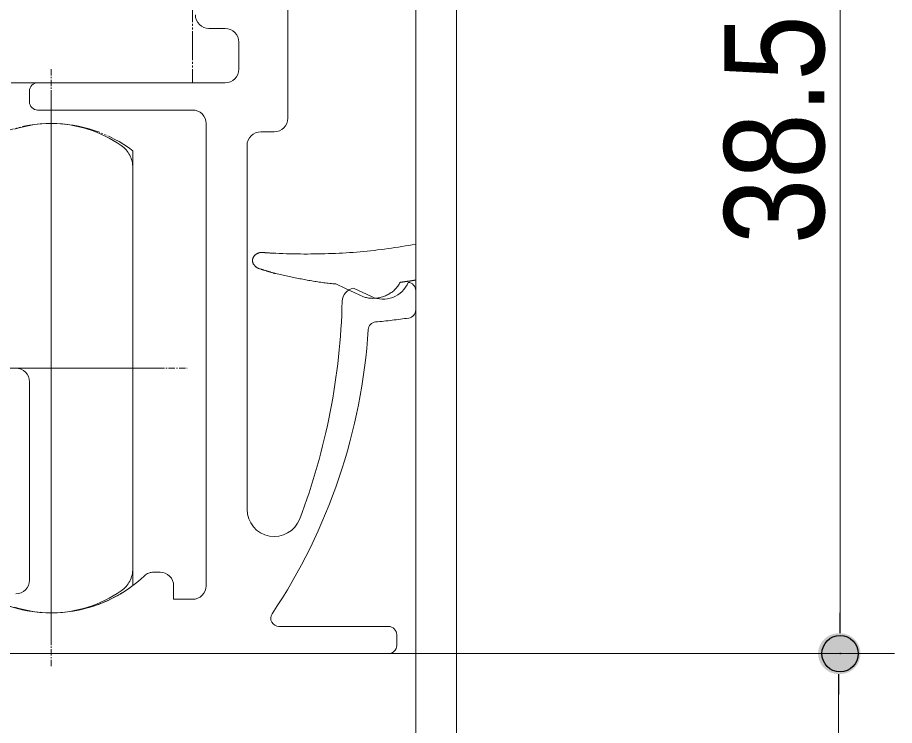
# Model space of a CAD drawing. Units: millimetres, scale not verified. Extents: x -4547 to 4547, y -2284 to 2284.
# Drawn here: x -139.1 to 102.7, y 407.4 to 602.7 of the extents above; entities that cross this region are included whole.
import ezdxf
from ezdxf.enums import TextEntityAlignment as Align

# ---------------------------------------------------------------- set-up
doc = ezdxf.new("R2010")
doc.units = ezdxf.units.MM
doc.header["$LTSCALE"] = 20
doc.header["$PDMODE"] = 32
doc.header["$PDSIZE"] = 10
doc.linetypes.add('USER1', pattern=[10.5, 8, -0.5, 0.5, -0.5, 0.5, -0.5])
doc.linetypes.add('USER2', pattern=[2.91, 1.76, -0.4, 0.35, -0.4])
for name, color, linetype, lineweight in [('0-0_1図面枠', 7, 'Continuous', 20), ('0-1_3一般', 7, 'Continuous', 15), ('0-2_2寸法-1', 7, 'Continuous', 15), ('0-3_0', 7, 'Continuous', 25)]:
    doc.layers.add(name, color=color, linetype=linetype, lineweight=lineweight)
doc.layers.add('0-4_Defpoints', color=7, linetype='Continuous')
doc.styles.add('ＭＳ Ｐゴシック', font='')
doc.styles.get('ＭＳ Ｐゴシック').set_extended_font_data('MS PGothic')

# ---------------------------------------------------------------- blocks, each defined once
blk = doc.blocks.new('グループ-54')
at = {"layer": '0-1_3一般', "linetype": 'USER1'}
for p, q in [((24995.7, 13869), (24995.7, 11694)), ((24995.7, 11694), (20795.7, 11694)), ((24665.7, 8919.4), (24665.7, 11319.4))]:
    blk.add_line(p, q, dxfattribs=at)
at = {"layer": '0-1_3一般', "linetype": 'USER2'}
for p, q in [((24215.7, 8619.4), (24215.7, 11619.4)), ((23615.7, 10119.4), (24815.7, 10119.4))]:
    blk.add_line(p, q, dxfattribs=at)
at = {"layer": '0-1_3一般', "linetype": 'USER1'}
for centre, start, end in [((24215.7, 10719.4), 90, 126.8699), ((24215.7, 10719.4), 53.1301, 90), ((24215.7, 9519.4), 233.1301, 270), ((24215.7, 9519.4), 270, 306.8699)]:
    blk.add_arc(centre, 750, start, end, dxfattribs=at)
blk = doc.blocks.new('グループ-55')
at = {"layer": '0-1_3一般'}
for p, q in [((25520.7, 11499), (25520.7, 14004)), ((25085.7, 11994), (25175.7, 11994)), ((25250.7, 11919), (25250.7, 11769)), ((25175.7, 11694), (24140.7, 11694)), ((24095.7, 11649), (24095.7, 11589)), ((24140.7, 11544), (24995.7, 11544)), ((25070.7, 11469), (25070.7, 8919)), ((25370.7, 11424), (25445.7, 11424)), ((25295.7, 9340.5), (25295.7, 11349)), ((25982.3, 10514.1), (25882.6, 10560.6)), ((26225.7, 10440.5), (26225.7, 10547.8)), ((24815.7, 8994), (24781.5, 8994)), ((24890.7, 8844), (24890.7, 8919)), ((24995.7, 8844), (24890.7, 8844)), ((26075.7, 8694), (25471.3, 8694)), ((26120.7, 8589), (26120.7, 8649)), ((23878.2, 8544), (26075.7, 8544))]:
    blk.add_line(p, q, dxfattribs=at)
for centre, radius, start, end in [((25085.7, 12069), 75, 180, 225), ((25085.7, 12069), 75, 225, 270), ((25175.7, 11919), 75, 45, 90), ((25175.7, 11919), 75, 0, 45), ((25175.7, 11769), 75, 315, 0), ((25175.7, 11769), 75, 270, 315), ((24140.7, 11649), 45, 135, 180), ((24140.7, 11649), 45, 90, 135), ((24140.7, 11589), 45, 180, 225), ((24140.7, 11589), 45, 225, 270), ((24995.7, 11469), 75, 45, 90), ((24995.7, 11469), 75, 0, 45), ((25445.7, 11499), 75, 315, 0), ((25370.7, 11349), 75, 90, 135), ((25445.7, 11499), 75, 270, 315), ((25370.7, 11349), 75, 135, 180), ((26045.7, 10650), 150, 291.2548, 337.5095), ((26180.7, 10547.8), 45, 42.7112, 85.4224), ((25894.9, 10486.6), 75, 99.4046, 139.0828), ((26180.7, 10547.8), 45, 0, 42.7112), ((25894.9, 10486.6), 75, 139.0828, 178.761), ((26045.7, 10650), 150, 245, 291.2548), ((22220.7, 10566), 3600, 348.9768, 358.761), ((26180.7, 10440.5), 45, 278.1786, 319.0893), ((26180.7, 10440.5), 45, 319.0893, 0), ((26008.4, 10329.6), 45, 135.8536, 176.4352), ((26008.4, 10329.6), 45, 95.2721, 135.8536), ((25670.7, 13989), 3630, 275.2721, 276.7253), ((25670.7, 13989), 3630, 276.7253, 278.1786), ((22791.3, 10530), 3178.3, 341.3406, 356.4352), ((22220.7, 10566), 3600, 339.1926, 348.9768), ((22791.3, 10530), 3178.3, 326.2459, 341.3406), ((25445.7, 9340.5), 150, 180, 259.5963), ((25445.7, 9340.5), 150, 259.5963, 339.1926), ((24215.7, 9519), 749.7, 279.0935, 313.3185), ((24781.5, 8919), 75, 111.6593, 133.3185), ((24781.5, 8919), 75, 90, 111.6593), ((24815.7, 8919), 75, 45, 90), ((24815.7, 8919), 75, 0, 45), ((24995.7, 8919), 75, 315, 0), ((24995.7, 8919), 75, 270, 315), ((24215.7, 9519), 749.7, 244.8685, 279.0935), ((25471.3, 8739), 45, 146.2459, 208.123), ((25471.3, 8739), 45, 208.123, 270), ((26075.7, 8649), 45, 45, 90), ((26075.7, 8649), 45, 0, 45), ((26075.7, 8589), 45, 315, 0), ((26075.7, 8589), 45, 270, 315)]:
    blk.add_arc(centre, radius, start, end, dxfattribs=at)
blk = doc.blocks.new('グループ-56')
at = {"layer": '0-0_1図面枠', "color": 5, "lineweight": 15}
blk.add_line((26225.7, 10804.1), (26225.9, 10804.1), dxfattribs=at)
at = {"layer": '0-1_3一般'}
for p, q in [((26225.7, 13868.6), (26225.7, 4418.6)), ((26450.7, 4418.6), (26450.7, 13868.6)), ((25376.2, 10758.1), (25374.2, 10758.2)), ((25473.6, 10752.2), (25454.3, 10753.1)), ((25325.8, 10715.2), (25325.7, 10713.4)), ((25355.2, 10671.4), (25356.4, 10670.7)), ((25451.8, 10641.8), (25454.3, 10641.1)), ((26136.8, 10587.6), (26139.7, 10592.9)), ((26223.6, 10605.5), (26225.7, 10605.9)), ((25777.3, 10584.9), (25785.7, 10584.1))]:
    blk.add_line(p, q, dxfattribs=at)
for points in [[(26225.7, 10804.1), (26206.7, 10800.5), (26187.6, 10797), (26168.5, 10793.7), (26149.5, 10790.5), (26130.4, 10787.4), (26111.2, 10784.4), (26092.1, 10781.6), (26072.9, 10778.9), (26053.7, 10776.3), (26034.6, 10773.8), (26015.3, 10771.5), (25996.1, 10769.3), (25976.9, 10767.2), (25957.6, 10765.2), (25938.3, 10763.4), (25919, 10761.6), (25899.7, 10760), (25880.3, 10758.5), (25861, 10757.2), (25841.6, 10756), (25822.2, 10754.8), (25802.9, 10753.8), (25783.5, 10752.9), (25764.1, 10752.1), (25744.7, 10751.4), (25725.4, 10750.8), (25706, 10750.3), (25686.6, 10749.9), (25667.2, 10749.6), (25647.9, 10749.4), (25628.5, 10749.3), (25609.1, 10749.3), (25589.8, 10749.4), (25570.4, 10749.6), (25551.1, 10749.9), (25531.7, 10750.4), (25512.3, 10750.9), (25493, 10751.5), (25473.6, 10752.2)], [(25374.2, 10758.2), (25372.3, 10758.1), (25370.5, 10757.9), (25368.7, 10757.6), (25366.9, 10757.3), (25365.1, 10756.9), (25363.4, 10756.5), (25361.7, 10756), (25359.9, 10755.5), (25358.2, 10754.9), (25356.6, 10754.2), (25354.9, 10753.5), (25353.3, 10752.7), (25351.6, 10751.9), (25350, 10751), (25348.4, 10750), (25346.9, 10749), (25345.3, 10748), (25343.8, 10746.9), (25342.2, 10745.7), (25340.7, 10744.5), (25339.3, 10743.2), (25337.9, 10741.9), (25336.6, 10740.6), (25335.3, 10739.2), (25334.2, 10737.8), (25333.1, 10736.4), (25332.1, 10734.9), (25331.1, 10733.5), (25330.3, 10731.9), (25329.5, 10730.4), (25328.8, 10728.8), (25328.1, 10727.2), (25327.6, 10725.6), (25327.1, 10724), (25326.7, 10722.3), (25326.3, 10720.5), (25326.1, 10718.8), (25325.9, 10717), (25325.8, 10715.2)], [(25454.3, 10753.1), (25452.3, 10753.2), (25450.3, 10753.3), (25448.3, 10753.4), (25446.3, 10753.5), (25444.3, 10753.6), (25442.3, 10753.7), (25440.3, 10753.8), (25438.2, 10753.9), (25436.2, 10754.1), (25434.2, 10754.2), (25432.2, 10754.3), (25430.2, 10754.4), (25428.2, 10754.5), (25426.2, 10754.7), (25424.2, 10754.8), (25422.2, 10754.9), (25420.2, 10755), (25418.2, 10755.2), (25416.2, 10755.3), (25414.2, 10755.4), (25412.2, 10755.6), (25410.2, 10755.7), (25408.2, 10755.8), (25406.2, 10756), (25404.2, 10756.1), (25402.2, 10756.2), (25400.2, 10756.4), (25398.2, 10756.5), (25396.2, 10756.6), (25394.2, 10756.8), (25392.2, 10756.9), (25390.2, 10757.1), (25388.2, 10757.2), (25386.2, 10757.4), (25384.2, 10757.5), (25382.2, 10757.7), (25380.2, 10757.8), (25378.2, 10757.9), (25376.2, 10758.1)], [(25325.7, 10713.4), (25325.7, 10712), (25325.8, 10710.6), (25325.9, 10709.2), (25326.1, 10707.9), (25326.3, 10706.5), (25326.6, 10705.2), (25326.9, 10703.9), (25327.2, 10702.6), (25327.6, 10701.4), (25328, 10700.1), (25328.5, 10698.9), (25329, 10697.6), (25329.6, 10696.4), (25330.2, 10695.2), (25330.9, 10694), (25331.6, 10692.9), (25332.4, 10691.7), (25333.2, 10690.6), (25334, 10689.4), (25334.9, 10688.3), (25335.8, 10687.2), (25336.8, 10686.2), (25337.7, 10685.1), (25338.7, 10684.1), (25339.7, 10683.1), (25340.7, 10682.1), (25341.7, 10681.1), (25342.7, 10680.2), (25343.8, 10679.3), (25344.9, 10678.4), (25345.9, 10677.5), (25347, 10676.7), (25348.2, 10675.9), (25349.3, 10675.1), (25350.4, 10674.3), (25351.6, 10673.5), (25352.8, 10672.8), (25354, 10672.1), (25355.2, 10671.4)], [(25356.4, 10670.7), (25358.9, 10669.9), (25361.3, 10669.1), (25363.7, 10668.3), (25366.2, 10667.5), (25368.6, 10666.7), (25371, 10666), (25373.5, 10665.2), (25375.9, 10664.4), (25378.3, 10663.6), (25380.8, 10662.9), (25383.2, 10662.1), (25385.6, 10661.3), (25388.1, 10660.5), (25390.5, 10659.8), (25393, 10659), (25395.4, 10658.3), (25397.8, 10657.5), (25400.3, 10656.8), (25402.7, 10656), (25405.2, 10655.3), (25407.6, 10654.5), (25410.1, 10653.8), (25412.5, 10653.1), (25415, 10652.3), (25417.4, 10651.6), (25419.9, 10650.9), (25422.3, 10650.1), (25424.8, 10649.4), (25427.2, 10648.7), (25429.7, 10648), (25432.1, 10647.3), (25434.6, 10646.6), (25437, 10645.9), (25439.5, 10645.2), (25442, 10644.5), (25444.4, 10643.8), (25446.9, 10643.1), (25449.4, 10642.4), (25451.8, 10641.8)], [(25454.3, 10641.1), (25462.5, 10639.2), (25470.7, 10637.4), (25478.9, 10635.6), (25487.1, 10633.7), (25495.4, 10632), (25503.6, 10630.2), (25511.8, 10628.4), (25520, 10626.7), (25528.3, 10624.9), (25536.5, 10623.2), (25544.7, 10621.5), (25553, 10619.8), (25561.2, 10618.1), (25569.5, 10616.5), (25577.7, 10614.8), (25586, 10613.2), (25594.3, 10611.6), (25602.5, 10610), (25610.8, 10608.4), (25619.1, 10606.8), (25627.4, 10605.3), (25635.6, 10603.8), (25643.9, 10602.3), (25652.2, 10600.9), (25660.5, 10599.5), (25668.8, 10598.2), (25677.1, 10596.9), (25685.4, 10595.7), (25693.8, 10594.5), (25702.1, 10593.3), (25710.4, 10592.2), (25718.8, 10591.1), (25727.1, 10590.1), (25735.5, 10589.1), (25743.8, 10588.2), (25752.2, 10587.3), (25760.5, 10586.4), (25768.9, 10585.6), (25777.3, 10584.9)], [(26139.7, 10592.9), (26141.8, 10593.3), (26144, 10593.6), (26146.2, 10593.9), (26148.3, 10594.2), (26150.5, 10594.5), (26152.6, 10594.8), (26154.8, 10595.1), (26156.9, 10595.4), (26159.1, 10595.7), (26161.2, 10596), (26163.4, 10596.3), (26165.5, 10596.6), (26167.7, 10596.9), (26169.9, 10597.2), (26172, 10597.5), (26174.2, 10597.7), (26176.3, 10598), (26178.5, 10598.3), (26180.6, 10598.6), (26182.8, 10598.9), (26185, 10599.1), (26187.1, 10599.4), (26189.3, 10599.7), (26191.4, 10600), (26193.6, 10600.3), (26195.7, 10600.6), (26197.9, 10601), (26200, 10601.3), (26202.2, 10601.6), (26204.3, 10602), (26206.5, 10602.3), (26208.6, 10602.7), (26210.8, 10603.1), (26212.9, 10603.5), (26215, 10603.8), (26217.2, 10604.2), (26219.3, 10604.6), (26221.4, 10605), (26223.6, 10605.5)], [(25937.3, 10513.4), (25889.5, 10535.7), (25838.8, 10559.3), (25785.7, 10584.1)], [(25937.3, 10513.4), (25943.1, 10511.6), (25948.9, 10510), (25954.6, 10508.7), (25960.4, 10507.5), (25966.2, 10506.5), (25972, 10505.8), (25977.8, 10505.2), (25983.6, 10504.8), (25989.4, 10504.7), (25995.2, 10504.8), (26001, 10505), (26006.8, 10505.5), (26012.6, 10506.2), (26018.4, 10507.1), (26024.2, 10508.2), (26030.1, 10509.5), (26035.9, 10511), (26041.7, 10512.7), (26047.6, 10514.6), (26053.4, 10516.7), (26059.2, 10519), (26064.8, 10521.5), (26070.2, 10524.1), (26075.5, 10526.9), (26080.7, 10529.9), (26085.7, 10533), (26090.6, 10536.2), (26095.2, 10539.6), (26099.8, 10543.2), (26104.2, 10546.9), (26108.4, 10550.8), (26112.5, 10554.9), (26116.4, 10559.1), (26120.2, 10563.4), (26123.8, 10568), (26127.3, 10572.6), (26130.6, 10577.5), (26133.8, 10582.5), (26136.8, 10587.6)]]:
    blk.add_lwpolyline(points, dxfattribs=at)
blk = doc.blocks.new('グループ-58')
at = {"layer": '0-1_3一般'}
blk.add_line((24095.7, 10044.4), (24095.7, 8949.4), dxfattribs=at)
for centre, start, end in [((24020.7, 10044.4), 45, 90), ((24020.7, 10044.4), 0, 45), ((24020.7, 8949.4), 315, 0), ((24020.7, 8949.4), 270, 315)]:
    blk.add_arc(centre, 75, start, end, dxfattribs=at)
blk = doc.blocks.new('グループ-60')
at = {"layer": '0-1_3一般', "linetype": 'USER2'}
for p, q in [((24215.7, 11769.4), (24215.7, 8469.4)), ((23465.7, 10119.4), (24965.7, 10119.4))]:
    blk.add_line(p, q, dxfattribs=at)
at = {"layer": '0-1_3一般'}
for p, q in [((24665.7, 11225.2), (24665.7, 10119.4)), ((24665.7, 10119.4), (24665.7, 9013.5))]:
    blk.add_line(p, q, dxfattribs=at)
for centre, radius, start, end in [((24215.7, 10794.4), 675, 90, 107.4249), ((24215.7, 10794.4), 675, 72.5751, 90), ((24215.7, 10794.4), 675, 55.1501, 72.5751), ((24515.7, 11225.2), 150, 27.5751, 55.1501), ((24515.7, 11225.2), 150, 0, 27.5751), ((24515.7, 9013.5), 150, 332.425, 0), ((24515.7, 9013.5), 150, 304.8499, 332.425), ((24215.7, 9444.4), 675, 287.425, 304.8499), ((24215.7, 9444.4), 675, 252.5751, 270), ((24215.7, 9444.4), 675, 270, 287.425)]:
    blk.add_arc(centre, radius, start, end, dxfattribs=at)
blk = doc.blocks.new('グループ-61')
at = {"layer": '0-1_3一般'}
for name in ['グループ-60', 'グループ-58']:
    blk.add_blockref(name, (0, 0), dxfattribs=at)
blk = doc.blocks.new('グループ-65')
at = {"layer": '0-1_3一般'}
for name in ['グループ-55', 'グループ-56', 'グループ-54', 'グループ-61']:
    blk.add_blockref(name, (0, 0), dxfattribs=at)
blk = doc.blocks.new('_Dot')
at = {"layer": '0-3_0'}
blk.add_line((-10, 0), (-20, 0), dxfattribs=at)
for points in [[(0, 0), (-5.36, 8.44), (-4.26, 9.05)], [(0, 0), (-4.26, 9.05), (-3.09, 9.51)], [(0, 0), (-3.09, 9.51), (-1.87, 9.82)], [(0, 0), (-1.87, 9.82), (-0.63, 9.98)], [(0, 0), (-0.63, 9.98), (0.63, 9.98)], [(0, 0), (0.63, 9.98), (1.87, 9.82)], [(0, 0), (1.87, 9.82), (3.09, 9.51)], [(0, 0), (3.09, 9.51), (4.26, 9.05)], [(0, 0), (4.26, 9.05), (5.36, 8.44)], [(0, 0), (-9.3, 3.68), (-8.76, 4.82)], [(0, 0), (-8.76, 4.82), (-8.09, 5.88)], [(0, 0), (-8.09, 5.88), (-7.29, 6.85)], [(0, 0), (-7.29, 6.85), (-6.37, 7.71)], [(0, 0), (-6.37, 7.71), (-5.36, 8.44)], [(0, 0), (5.36, 8.44), (6.37, 7.71)], [(0, 0), (6.37, 7.71), (7.29, 6.85)], [(0, 0), (7.29, 6.85), (8.09, 5.88)], [(0, 0), (8.09, 5.88), (8.76, 4.82)], [(0, 0), (8.76, 4.82), (9.3, 3.68)], [(0, 0), (-10, 0), (-9.92, 1.25)], [(0, 0), (-9.92, -1.25), (-10, 0)], [(0, 0), (-9.92, 1.25), (-9.69, 2.49)], [(0, 0), (-9.69, -2.49), (-9.92, -1.25)], [(0, 0), (-9.69, 2.49), (-9.3, 3.68)], [(0, 0), (-9.3, -3.68), (-9.69, -2.49)], [(0, 0), (-8.76, -4.82), (-9.3, -3.68)], [(0, 0), (-8.09, -5.88), (-8.76, -4.82)], [(0, 0), (-7.29, -6.85), (-8.09, -5.88)], [(0, 0), (-6.37, -7.71), (-7.29, -6.85)], [(0, 0), (-5.36, -8.44), (-6.37, -7.71)], [(0, 0), (-4.26, -9.05), (-5.36, -8.44)], [(0, 0), (-3.09, -9.51), (-4.26, -9.05)], [(0, 0), (-1.87, -9.82), (-3.09, -9.51)], [(0, 0), (-0.63, -9.98), (-1.87, -9.82)], [(0, 0), (0.63, -9.98), (-0.63, -9.98)], [(0, 0), (9.3, 3.68), (9.69, 2.49)], [(0, 0), (9.69, 2.49), (9.92, 1.25)], [(0, 0), (9.92, 1.25), (10, 0)], [(0, 0), (1.87, -9.82), (0.63, -9.98)], [(0, 0), (3.09, -9.51), (1.87, -9.82)], [(0, 0), (4.26, -9.05), (3.09, -9.51)], [(0, 0), (5.36, -8.44), (4.26, -9.05)], [(0, 0), (6.37, -7.71), (5.36, -8.44)], [(0, 0), (7.29, -6.85), (6.37, -7.71)], [(0, 0), (8.09, -5.88), (7.29, -6.85)], [(0, 0), (8.76, -4.82), (8.09, -5.88)], [(0, 0), (9.3, -3.68), (8.76, -4.82)], [(0, 0), (9.69, -2.49), (9.3, -3.68)], [(0, 0), (9.92, -1.25), (9.69, -2.49)], [(0, 0), (10, 0), (9.92, -1.25)]]:
    blk.add_solid(points, dxfattribs=at)

msp = doc.modelspace()

# ---------------------------------------------------------------- linework, layer by layer
at = {"layer": '0-2_2寸法-1'}
for p, q in [((87.66, 704.7), (87.66, 438.46)), ((-131.71, 427.2), (102.66, 427.2)), ((-131.71, 427.2), (102.24, 427.2)), ((87.24, 415.95), (87.24, 363.46))]:
    msp.add_line(p, q, dxfattribs=at)
at = {"layer": '0-4_Defpoints'}
msp.add_point((87.66, 427.2), dxfattribs=at)

# ---------------------------------------------------------------- block references
at = {"layer": '0-1_3一般', "xscale": 0.05, "yscale": 0.05}
msp.add_blockref('グループ-65', (-1340.62, 0), dxfattribs=at)
at = {"layer": '0-2_2寸法-1', "xscale": 0.5627563, "yscale": 0.5627563}
for p, rotation in [((87.66, 427.2), 270), ((87.24, 427.2), 90)]:
    msp.add_blockref('_Dot', p, dxfattribs=dict(at, rotation=rotation))

# ---------------------------------------------------------------- texts
at = {"layer": '0-2_2寸法-1', "style": 'ＭＳ Ｐゴシック', "width": 0.9}
msp.add_text('38.5', height=27.57, rotation=90, dxfattribs=at).set_placement((91.55, 540.17), align=Align.BOTTOM_LEFT)

doc.saveas('drawing.dxf')
